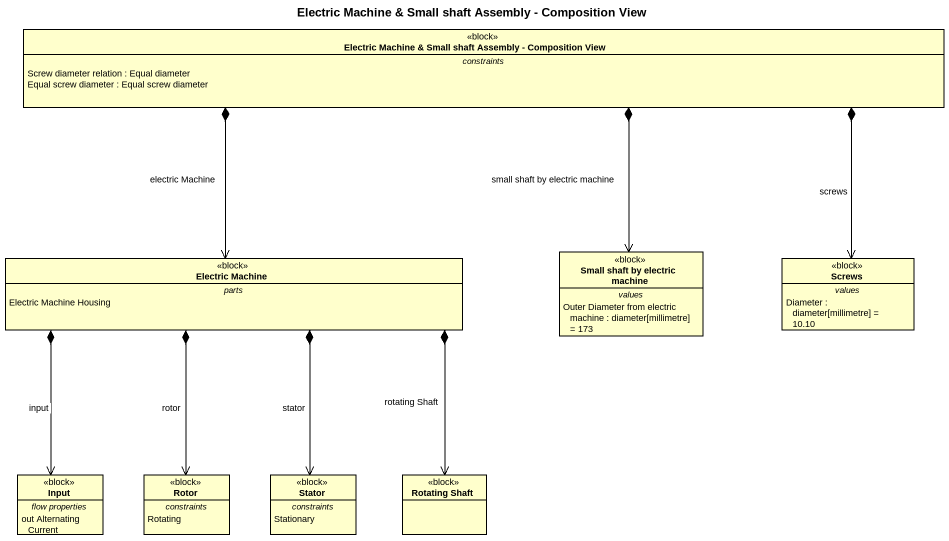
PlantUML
@startuml
title Electric Machine & Small shaft Assembly - Composition View
hide circle
hide empty members
class "Electric Machine & Small shaft Assembly - Composition View" as Electric_Machine_Small <<block>> {
  -- constraints --
  Screw diameter relation : Equal diameter
  Equal screw diameter : Equal screw diameter
}
class "Electric Machine" as Electric_Machine <<block>> {
  -- parts --
  Electric Machine Housing
}
class "Small shaft by electric machine" as Small_shaft_by_electric <<block>> {
  -- values --
  Outer Diameter from electric machine : diameter[millimetre] = 173
}
class Screws <<block>> {
  -- values --
  Diameter : diameter[millimetre] = 10.10
}
class Input <<block>> {
  -- flow properties --
  out Alternating Current
}
class Rotor <<block>> {
  -- constraints --
  Rotating
}
class Stator <<block>> {
  -- constraints --
  Stationary
}
class "Rotating Shaft" as Rotating_Shaft <<block>>
Electric_Machine_Small *--> "electric Machine" Electric_Machine
Electric_Machine_Small *--> "small shaft by electric machine" Small_shaft_by_electric
Electric_Machine_Small *--> "screws" Screws
Electric_Machine *--> "input" Input
Electric_Machine *--> "rotor" Rotor
Electric_Machine *--> "stator" Stator
Electric_Machine *--> "rotating Shaft" Rotating_Shaft
@enduml
